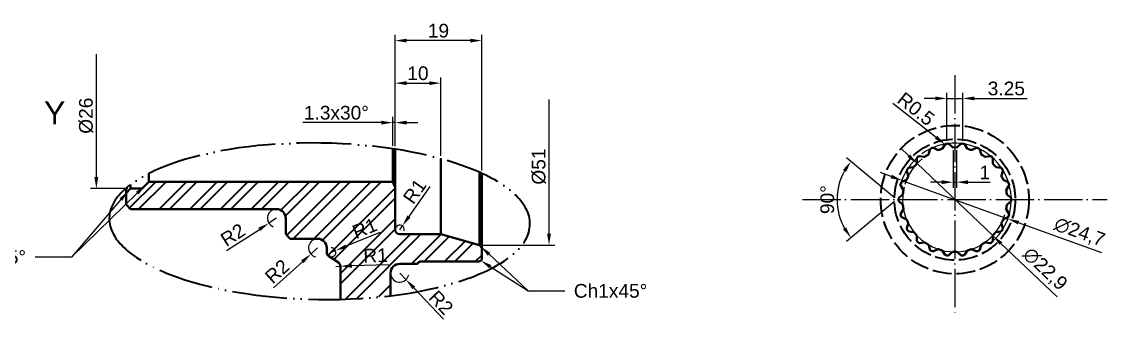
# Model space of a CAD drawing. Header units: millimetres. Extents: x 2429 to 3344, y 1091 to 1407.
# Drawn here: x 3106.1 to 3344.3, y 1158.9 to 1224 of the extents above; entities that cross this region are included whole.
import ezdxf
from ezdxf import colors
from ezdxf.entities.mleader import LeaderData, LeaderLine
from ezdxf.math import Vec2, Vec3

# ---------------------------------------------------------------- set-up
doc = ezdxf.new("R2010")
doc.units = ezdxf.units.MM
for name, pattern in [('ACAD_ISO02W100', [15, 12, -3]), ('ACAD_ISO04W100', [30, 24, -3, 0, -3]), ('ACAD_ISO05W100', [33, 24, -3, 0, -3, 0, -3])]:
    doc.linetypes.add(name, pattern=pattern)
for name, color, linetype, lineweight in [('AM_0', 7, 'Continuous', 40), ('AM_4', 1, 'ACAD_ISO04W100', 25), ('AM_5', 3, 'Continuous', 25), ('AM_7', 4, 'Continuous', 35), ('AM_8', 40, 'ACAD_ISO02W100', 35), ('AM_BOR', 2, 'ACAD_ISO05W100', 35)]:
    doc.layers.add(name, color=color, linetype=linetype, lineweight=lineweight)
doc.styles.get("Standard").update_dxf_attribs({"font": 'arial.ttf'})
doc.dimstyles.new('ISO-25', dxfattribs={"dimtxt": 3, "dimasz": 2.5, "dimexe": 1.25, "dimexo": 0.625, "dimtad": 1, "dimtxsty": 'Standard', "dimcen": 2.5, "dimadec": 0, "dimazin": 0, "dimtfac": 1, "dimtmove": 0, "dimatfit": 3, "dimfxl": 1, "dimarcsym": 0})

# ---------------------------------------------------------------- blocks, each defined once
blk = doc.blocks.new('*D91')
at = {"layer": 'AM_5', "color": 0, "lineweight": -2}
for p, q in [((3297.08, 1206.23), (3306.58, 1198.73)), ((3308.78, 1196.99), (3308.54, 1197.18))]:
    blk.add_line(p, q, dxfattribs=at)
at = {"layer": 'AM_5', "color": 0}
blk.add_solid([(3306.84, 1199.05), (3306.32, 1198.4), (3308.54, 1197.18)], dxfattribs=at)
at = {"layer": 'Defpoints', "color": 0}
for p in [(3308.54, 1197.18), (3308.78, 1196.99)]:
    blk.add_point(p, dxfattribs=at)
at = {"layer": 'AM_5', "color": 0, "insert": (3302.18, 1204.94), "char_height": 3, "attachment_point": 5, "rotation": 321.7106}
blk.add_mtext('R0.5', dxfattribs=at)
blk = doc.blocks.new('*D92')
at = {"layer": 'AM_5', "color": 0, "lineweight": -2}
for p, q in [((3310.33, 1195.91), (3310.33, 1187.66)), ((3311.07, 1195.91), (3311.07, 1187.66)), ((3307.83, 1188.91), (3305.33, 1188.91)), ((3310.33, 1188.91), (3311.07, 1188.91)), ((3313.57, 1188.91), (3318.42, 1188.91))]:
    blk.add_line(p, q, dxfattribs=at)
at = {"layer": 'AM_5', "color": 0}
for points in [[(3307.83, 1189.33), (3307.83, 1188.49), (3310.33, 1188.91)], [(3313.57, 1189.33), (3313.57, 1188.49), (3311.07, 1188.91)]]:
    blk.add_solid(points, dxfattribs=at)
at = {"layer": 'Defpoints', "color": 0}
for p in [(3310.33, 1196.54), (3311.07, 1196.54), (3311.07, 1188.91)]:
    blk.add_point(p, dxfattribs=at)
at = {"layer": 'AM_5', "color": 0, "insert": (3317.24, 1191.04), "char_height": 3, "attachment_point": 5}
blk.add_mtext('1', dxfattribs=at)
blk = doc.blocks.new('*D93')
at = {"layer": 'AM_5', "color": 0, "lineweight": -2}
for p, q in [((3308.94, 1197.94), (3308.94, 1208.5)), ((3312.45, 1197.94), (3312.45, 1208.5)), ((3306.44, 1207.25), (3303.94, 1207.25)), ((3308.94, 1207.25), (3312.45, 1207.25)), ((3314.95, 1207.25), (3326.52, 1207.25))]:
    blk.add_line(p, q, dxfattribs=at)
at = {"layer": 'AM_5', "color": 0}
for points in [[(3306.44, 1207.67), (3306.44, 1206.83), (3308.94, 1207.25)], [(3314.95, 1207.67), (3314.95, 1206.83), (3312.45, 1207.25)]]:
    blk.add_solid(points, dxfattribs=at)
at = {"layer": 'Defpoints', "color": 0}
for p in [(3312.45, 1207.25), (3308.94, 1197.32), (3312.45, 1197.32)]:
    blk.add_point(p, dxfattribs=at)
at = {"layer": 'AM_5', "color": 0, "insert": (3321.99, 1209.41), "char_height": 3, "attachment_point": 5}
blk.add_mtext('3.25', dxfattribs=at)
blk = doc.blocks.new('*D94')
at = {"layer": 'AM_5', "color": 0, "lineweight": -2}
for p, q in [((3297.45, 1185.49), (3286.95, 1194.25)), ((3297.45, 1184.69), (3286.95, 1175.94))]:
    blk.add_line(p, q, dxfattribs=at)
blk.add_arc((3297.93, 1185.09), 13.05, 151.1632, 208.8368, dxfattribs=at)
at = {"layer": 'AM_5', "color": 0}
for points in [[(3286.16, 1191.62), (3286.85, 1191.15), (3287.91, 1193.45)], [(3286.85, 1179.04), (3286.16, 1178.57), (3287.91, 1176.74)]]:
    blk.add_solid(points, dxfattribs=at)
at = {"layer": 'Defpoints', "color": 0}
for p in [(3285.23, 1188.09), (3298.46, 1185.53), (3298.46, 1184.66), (3299.21, 1186.16), (3299.21, 1184.03)]:
    blk.add_point(p, dxfattribs=at)
at = {"layer": 'AM_5', "color": 0, "insert": (3282.73, 1185.09), "char_height": 3, "attachment_point": 5, "rotation": 90}
blk.add_mtext('90%%d', dxfattribs=at)
blk = doc.blocks.new('*D95')
at = {"layer": 'AM_5', "color": 0, "lineweight": -2}
for p, q in [((3296.73, 1190.15), (3294.38, 1191)), ((3299.09, 1189.3), (3322.31, 1180.89)), ((3342.95, 1173.41), (3324.66, 1180.04))]:
    blk.add_line(p, q, dxfattribs=at)
blk.add_arc((3310.7, 1185.09), 12.35, 334.2912, 125.9364, dxfattribs=at)
at = {"layer": 'AM_5', "color": 0}
for points in [[(3296.88, 1190.54), (3296.59, 1189.76), (3299.09, 1189.3)], [(3324.8, 1180.43), (3324.52, 1179.65), (3322.31, 1180.89)]]:
    blk.add_solid(points, dxfattribs=at)
at = {"layer": 'Defpoints', "color": 0}
for p in [(3299.09, 1189.3), (3322.31, 1180.89)]:
    blk.add_point(p, dxfattribs=at)
at = {"layer": 'AM_5', "color": 0, "insert": (3338, 1177.84), "char_height": 3, "attachment_point": 5, "rotation": 340.0904}
blk.add_mtext('∅24,7', dxfattribs=at)
blk = doc.blocks.new('*D96')
at = {"layer": 'AM_5', "color": 0, "lineweight": -2}
for p, q in [((3300.58, 1194.7), (3298.77, 1196.43)), ((3302.4, 1192.98), (3319, 1177.21)), ((3333.14, 1163.77), (3320.81, 1175.49))]:
    blk.add_line(p, q, dxfattribs=at)
blk.add_arc((3310.7, 1185.09), 11.45, 166.308, 322.7191, dxfattribs=at)
at = {"layer": 'AM_5', "color": 0}
for points in [[(3300.87, 1195.01), (3300.3, 1194.4), (3302.4, 1192.98)], [(3321.1, 1175.79), (3320.52, 1175.18), (3319, 1177.21)]]:
    blk.add_solid(points, dxfattribs=at)
at = {"layer": 'Defpoints', "color": 0}
for p in [(3302.4, 1192.98), (3319, 1177.21)]:
    blk.add_point(p, dxfattribs=at)
at = {"layer": 'AM_5', "color": 0, "insert": (3330.38, 1169.81), "char_height": 3, "attachment_point": 5, "rotation": 316.4641}
blk.add_mtext('∅22,9', dxfattribs=at)
blk = doc.blocks.new('*D102')
at = {"layer": 'AM_5', "color": 0, "lineweight": -2}
for p, q in [((3187.47, 1196.84), (3187.47, 1203.2)), ((3187.97, 1196.77), (3187.97, 1203.2)), ((3184.97, 1201.95), (3167.7, 1201.95)), ((3187.97, 1201.95), (3187.47, 1201.95)), ((3190.47, 1201.95), (3192.97, 1201.95))]:
    blk.add_line(p, q, dxfattribs=at)
at = {"layer": 'AM_5', "color": 0}
for points in [[(3184.97, 1202.36), (3184.97, 1201.53), (3187.47, 1201.95)], [(3190.47, 1202.36), (3190.47, 1201.53), (3187.97, 1201.95)]]:
    blk.add_solid(points, dxfattribs=at)
at = {"layer": 'Defpoints', "color": 0}
for p in [(3187.47, 1201.95), (3187.47, 1196.22), (3187.97, 1196.14)]:
    blk.add_point(p, dxfattribs=at)
at = {"layer": 'AM_5', "color": 0, "insert": (3175.09, 1204.1), "char_height": 3, "attachment_point": 5}
blk.add_mtext('1.3x30%%d ', dxfattribs=at)
blk = doc.blocks.new('*D103')
at = {"layer": 'AM_5', "color": 0, "lineweight": -2}
for p, q in [((3187.97, 1196.77), (3187.97, 1211.85)), ((3190.47, 1210.6), (3195.47, 1210.6)), ((3197.97, 1194.66), (3197.97, 1211.85))]:
    blk.add_line(p, q, dxfattribs=at)
at = {"layer": 'AM_5', "color": 0}
for points in [[(3190.47, 1211.01), (3190.47, 1210.18), (3187.97, 1210.6)], [(3195.47, 1211.01), (3195.47, 1210.18), (3197.97, 1210.6)]]:
    blk.add_solid(points, dxfattribs=at)
at = {"layer": 'Defpoints', "color": 0}
for p in [(3197.97, 1210.6), (3187.97, 1196.14), (3197.97, 1194.04)]:
    blk.add_point(p, dxfattribs=at)
at = {"layer": 'AM_5', "color": 0, "insert": (3192.97, 1212.75), "char_height": 3, "attachment_point": 5}
blk.add_mtext('10', dxfattribs=at)
blk = doc.blocks.new('*D104')
at = {"layer": 'AM_5', "color": 0, "lineweight": -2}
for p, q in [((3187.97, 1196.77), (3187.97, 1221.16)), ((3204.47, 1219.91), (3190.47, 1219.91)), ((3206.97, 1191.46), (3206.97, 1221.16))]:
    blk.add_line(p, q, dxfattribs=at)
at = {"layer": 'AM_5', "color": 0}
for points in [[(3190.47, 1220.32), (3190.47, 1219.49), (3187.97, 1219.91)], [(3204.47, 1220.32), (3204.47, 1219.49), (3206.97, 1219.91)]]:
    blk.add_solid(points, dxfattribs=at)
at = {"layer": 'Defpoints', "color": 0}
for p in [(3187.97, 1219.91), (3187.97, 1196.14), (3206.97, 1190.83)]:
    blk.add_point(p, dxfattribs=at)
at = {"layer": 'AM_5', "color": 0, "insert": (3197.47, 1222.06), "char_height": 3, "attachment_point": 5}
blk.add_mtext('19', dxfattribs=at)
blk = doc.blocks.new('*D105')
at = {"layer": 'AM_5', "color": 0, "lineweight": -2}
for p, q in [((3161.97, 1181.01), (3160.29, 1179.93)), ((3150.99, 1173.96), (3158.19, 1178.58))]:
    blk.add_line(p, q, dxfattribs=at)
blk.add_arc((3161.97, 1181.01), 2, 107.9049, 248.5303, dxfattribs=at)
at = {"layer": 'AM_5', "color": 0}
blk.add_solid([(3157.96, 1178.93), (3158.41, 1178.23), (3160.29, 1179.93)], dxfattribs=at)
at = {"layer": 'Defpoints', "color": 0}
for p in [(3160.29, 1179.93), (3161.97, 1181.01)]:
    blk.add_point(p, dxfattribs=at)
at = {"layer": 'AM_5', "color": 0, "insert": (3152.38, 1177.39), "char_height": 3, "attachment_point": 5, "rotation": 32.7204}
blk.add_mtext('R2', dxfattribs=at)
blk = doc.blocks.new('*D106')
at = {"layer": 'AM_5', "color": 0, "lineweight": -2}
for p, q in [((3170.97, 1174.51), (3169.49, 1173.18)), ((3161.26, 1165.78), (3167.63, 1171.5))]:
    blk.add_line(p, q, dxfattribs=at)
blk.add_arc((3170.97, 1174.51), 2, 107.9049, 257.7738, dxfattribs=at)
at = {"layer": 'AM_5', "color": 0}
blk.add_solid([(3167.35, 1171.81), (3167.91, 1171.19), (3169.49, 1173.18)], dxfattribs=at)
at = {"layer": 'Defpoints', "color": 0}
for p in [(3169.49, 1173.18), (3170.97, 1174.51)]:
    blk.add_point(p, dxfattribs=at)
at = {"layer": 'AM_5', "color": 0, "insert": (3162.09, 1169.39), "char_height": 3, "attachment_point": 5, "rotation": 41.964}
blk.add_mtext('R2', dxfattribs=at)
blk = doc.blocks.new('*D107')
at = {"layer": 'AM_5', "color": 0, "lineweight": -2}
for p, q in [((3188.97, 1169.01), (3190.35, 1167.56)), ((3198.59, 1158.9), (3192.07, 1165.75))]:
    blk.add_line(p, q, dxfattribs=at)
blk.add_arc((3188.97, 1169.01), 2, 197.9049, 349.3727, dxfattribs=at)
at = {"layer": 'AM_5', "color": 0}
blk.add_solid([(3192.38, 1166.04), (3191.77, 1165.47), (3190.35, 1167.56)], dxfattribs=at)
at = {"layer": 'Defpoints', "color": 0}
for p in [(3188.97, 1169.01), (3190.35, 1167.56)]:
    blk.add_point(p, dxfattribs=at)
at = {"layer": 'AM_5', "color": 0, "insert": (3198.05, 1162.56), "char_height": 3, "attachment_point": 5, "rotation": 313.5629}
blk.add_mtext('R2', dxfattribs=at)
blk = doc.blocks.new('*D108')
at = {"layer": 'AM_5', "color": 0, "lineweight": -2}
for p, q in [((3184.63, 1177.89), (3177.22, 1174.87)), ((3173.97, 1173.55), (3174.9, 1173.93))]:
    blk.add_line(p, q, dxfattribs=at)
blk.add_arc((3173.97, 1173.55), 1, 236.3099, 93.761, dxfattribs=at)
at = {"layer": 'AM_5', "color": 0}
blk.add_solid([(3177.06, 1175.25), (3177.37, 1174.48), (3174.9, 1173.93)], dxfattribs=at)
at = {"layer": 'Defpoints', "color": 0}
for p in [(3173.97, 1173.55), (3174.9, 1173.93)]:
    blk.add_point(p, dxfattribs=at)
at = {"layer": 'AM_5', "color": 0, "insert": (3181.28, 1178.82), "char_height": 3, "attachment_point": 5, "rotation": 22.1412}
blk.add_mtext('R1', dxfattribs=at)
blk = doc.blocks.new('*D109')
at = {"layer": 'AM_5', "color": 0, "lineweight": -2}
for p, q in [((3174.97, 1170.48), (3175.97, 1170.51)), ((3186.48, 1170.83), (3178.47, 1170.58))]:
    blk.add_line(p, q, dxfattribs=at)
at = {"layer": 'AM_5', "color": 0}
blk.add_solid([(3178.46, 1171), (3178.48, 1170.17), (3175.97, 1170.51)], dxfattribs=at)
at = {"layer": 'Defpoints', "color": 0}
for p in [(3174.97, 1170.48), (3175.97, 1170.51)]:
    blk.add_point(p, dxfattribs=at)
at = {"layer": 'AM_5', "color": 0, "insert": (3183.66, 1172.87), "char_height": 3, "attachment_point": 5, "rotation": 1.7332}
blk.add_mtext('R1', dxfattribs=at)
blk = doc.blocks.new('*D110')
at = {"layer": 'AM_5', "color": 0, "lineweight": -2}
for p, q in [((3195.58, 1187.94), (3190.98, 1181.38)), ((3188.97, 1178.51), (3189.55, 1179.33))]:
    blk.add_line(p, q, dxfattribs=at)
blk.add_arc((3188.97, 1178.51), 1, 343.3677, 144.1901, dxfattribs=at)
at = {"layer": 'AM_5', "color": 0}
blk.add_solid([(3190.64, 1181.62), (3191.32, 1181.14), (3189.55, 1179.33)], dxfattribs=at)
at = {"layer": 'Defpoints', "color": 0}
for p in [(3189.55, 1179.33), (3188.97, 1178.51)]:
    blk.add_point(p, dxfattribs=at)
at = {"layer": 'AM_5', "color": 0, "insert": (3192.25, 1186.91), "char_height": 3, "attachment_point": 5, "rotation": 54.9875}
blk.add_mtext('R1', dxfattribs=at)

msp = doc.modelspace()

# ---------------------------------------------------------------- hatches: boundary and pattern name
at = {"layer": 'AM_7'}
h = msp.add_hatch(dxfattribs=at)
h.set_pattern_fill('ANSI32', color=256, scale=0.5, style=0)
edge = h.paths.add_edge_path()
edge.add_line((3187.973, 1187.713), (3187.473, 1189.013))
edge.add_line((3187.473, 1189.013), (3133.973, 1189.013))
edge.add_line((3133.973, 1189.013), (3132.473, 1187.513))
edge.add_line((3132.473, 1187.513), (3129.973, 1187.513))
edge.add_line((3129.973, 1187.513), (3128.973, 1186.513))
edge.add_line((3128.973, 1186.513), (3128.973, 1184.013))
edge.add_line((3128.973, 1184.013), (3129.973, 1183.013))
edge.add_line((3129.973, 1183.013), (3161.973, 1183.013))
edge.add_arc((3161.973, 1181.013), 2, 0, 90, ccw=False)
edge.add_line((3163.973, 1181.013), (3163.973, 1177.513))
edge.add_line((3163.973, 1177.513), (3164.973, 1176.513))
edge.add_line((3164.973, 1176.513), (3170.973, 1176.513))
edge.add_arc((3170.973, 1174.513), 2, 0, 90, ccw=False)
edge.add_line((3172.973, 1174.513), (3172.973, 1173.548))
edge.add_arc((3173.973, 1173.548), 1, 180, 236.30993)
edge.add_line((3173.419, 1172.716), (3175.528, 1171.31))
edge.add_arc((3174.973, 1170.478), 1, 0, 56.30993, ccw=False)
edge.add_line((3175.973, 1170.478), (3175.973, 1163.261))
edge.add_ellipse((3171.412, 1180.36), major_axis=(-46.124, 0.653), ratio=0.3712639, start_angle=95.97734, end_angle=110.01912)
edge.add_line((3186.973, 1164.047), (3186.973, 1169.013))
edge.add_arc((3188.973, 1169.013), 2, 90, 180, ccw=False)
edge.add_line((3188.973, 1171.013), (3192.973, 1171.013))
edge.add_arc((3193.473, 1171.013), 0.5, 90, 180, ccw=False)
edge.add_line((3193.473, 1171.513), (3206.473, 1171.513))
edge.add_line((3206.473, 1171.513), (3206.973, 1172.013))
edge.add_line((3206.973, 1172.013), (3206.973, 1174.513))
edge.add_line((3206.973, 1174.513), (3206.492, 1175.147))
edge.add_line((3206.492, 1175.147), (3197.973, 1177.513))
edge.add_line((3197.973, 1177.513), (3188.973, 1177.513))
edge.add_arc((3188.973, 1178.513), 1, 180, 270, ccw=False)
edge.add_line((3187.973, 1178.513), (3187.973, 1187.713))

# ---------------------------------------------------------------- linework, layer by layer
at = {"layer": 'AM_0'}
for p, q in [((3187.473, 1189.013), (3187.473, 1196.219)), ((3187.973, 1178.513), (3187.973, 1196.143)), ((3187.973, 1189.013), (3187.973, 1196.143)), ((3304.955, 1195.099), (3305.214, 1196.047)), ((3306.01, 1196.41), (3306.896, 1195.985)), ((3308.007, 1196.312), (3308.522, 1197.148)), ((3309.388, 1197.272), (3310.118, 1196.615)), ((3311.276, 1196.615), (3312.006, 1197.272)), ((3312.872, 1197.148), (3313.388, 1196.312)), ((3314.498, 1195.985), (3315.384, 1196.41)), ((3316.18, 1196.047), (3316.439, 1195.099)), ((3197.973, 1177.513), (3197.973, 1194.038)), ((3302.369, 1193.076), (3302.351, 1194.058)), ((3303.012, 1194.631), (3303.982, 1194.473)), ((3317.413, 1194.473), (3318.382, 1194.631)), ((3319.044, 1194.058), (3319.025, 1193.076)), ((3300.458, 1190.407), (3300.163, 1191.344)), ((3300.636, 1192.08), (3301.611, 1192.201)), ((3319.783, 1192.201), (3320.758, 1192.08)), ((3321.231, 1191.344), (3320.936, 1190.407)), ((3133.973, 1189.013), (3132.473, 1187.513)), ((3133.973, 1189.013), (3133.973, 1190.822)), ((3187.473, 1189.013), (3133.973, 1189.013)), ((3187.473, 1189.013), (3187.973, 1187.713)), ((3187.973, 1189.013), (3187.973, 1187.713)), ((3206.492, 1175.147), (3206.492, 1191.052)), ((3206.973, 1172.013), (3206.973, 1190.833)), ((3299.076, 1188.963), (3299.977, 1189.354)), ((3321.417, 1189.354), (3322.318, 1188.963)), ((3128.973, 1184.013), (3128.973, 1187.588)), ((3128.973, 1186.513), (3129.973, 1187.513)), ((3129.973, 1187.513), (3129.973, 1188.388)), ((3132.473, 1187.513), (3129.973, 1187.513)), ((3299.376, 1187.307), (3298.829, 1188.123)), ((3322.565, 1188.123), (3322.018, 1187.307)), ((3298.457, 1185.532), (3299.211, 1186.161)), ((3299.211, 1184.028), (3298.457, 1184.657)), ((3322.183, 1186.161), (3322.938, 1185.532)), ((3322.938, 1184.657), (3322.183, 1184.028)), ((3129.973, 1183.013), (3128.973, 1184.013)), ((3129.973, 1183.013), (3161.973, 1183.013)), ((3298.829, 1182.066), (3299.376, 1182.882)), ((3322.018, 1182.882), (3322.565, 1182.066)), ((3163.973, 1177.513), (3163.973, 1181.013)), ((3299.977, 1180.835), (3299.076, 1181.226)), ((3300.163, 1178.845), (3300.458, 1179.782)), ((3320.936, 1179.782), (3321.231, 1178.845)), ((3322.318, 1181.226), (3321.417, 1180.835)), ((3164.973, 1176.513), (3163.973, 1177.513)), ((3188.973, 1177.513), (3197.973, 1177.513)), ((3197.973, 1177.513), (3206.492, 1175.147)), ((3301.611, 1177.987), (3300.636, 1178.109)), ((3302.351, 1176.13), (3302.369, 1177.112)), ((3319.025, 1177.112), (3319.044, 1176.13)), ((3320.758, 1178.109), (3319.783, 1177.987)), ((3164.973, 1176.513), (3170.973, 1176.513)), ((3206.973, 1174.513), (3206.492, 1175.147)), ((3303.982, 1175.715), (3303.012, 1175.557)), ((3305.214, 1174.142), (3304.955, 1175.089)), ((3316.439, 1175.089), (3316.18, 1174.142)), ((3318.382, 1175.557), (3317.413, 1175.715)), ((3172.973, 1173.548), (3172.973, 1174.513)), ((3175.528, 1171.31), (3173.419, 1172.716)), ((3306.896, 1174.203), (3306.01, 1173.778)), ((3308.522, 1173.041), (3308.007, 1173.877)), ((3310.118, 1173.573), (3309.388, 1172.916)), ((3312.006, 1172.916), (3311.276, 1173.573)), ((3313.388, 1173.877), (3312.872, 1173.041)), ((3315.384, 1173.778), (3314.498, 1174.203)), ((3175.973, 1163.261), (3175.973, 1170.478)), ((3192.973, 1171.013), (3188.973, 1171.013)), ((3192.973, 1171.013), (3192.973, 1171.013)), ((3206.473, 1171.513), (3193.473, 1171.513)), ((3206.473, 1171.513), (3206.973, 1172.013)), ((3186.973, 1164.047), (3186.973, 1169.013))]:
    msp.add_line(p, q, dxfattribs=at)
for centre, radius, start, end in [((3305.504, 1195.968), 0.3, 115.5303, 164.71449), ((3310.697, 1185.094), 12.35, 113.56061, 115.5303), ((3305.881, 1196.14), 0.3, 64.37642, 113.56061), ((3310.697, 1185.094), 11.45, 104.51953, 108.20775), ((3307.751, 1196.469), 0.3, 284.51953, 328.35085), ((3308.777, 1196.99), 0.3, 99.16666, 148.35085), ((3310.697, 1185.094), 12.35, 97.19697, 99.16666), ((3309.187, 1197.049), 0.3, 48.01279, 97.19697), ((3310.319, 1196.838), 0.3, 228.01279, 271.84411), ((3310.697, 1185.094), 11.45, 88.15589, 91.84411), ((3311.075, 1196.838), 0.3, 268.15589, 311.98721), ((3312.207, 1197.049), 0.3, 82.80303, 131.98721), ((3310.697, 1185.094), 12.35, 80.83334, 82.80303), ((3312.617, 1196.99), 0.3, 31.64915, 80.83334), ((3313.643, 1196.469), 0.3, 211.64915, 255.48047), ((3310.697, 1185.094), 11.45, 71.79225, 75.48047), ((3315.514, 1196.14), 0.3, 66.43939, 115.62358), ((3310.697, 1185.094), 12.35, 64.4697, 66.43939), ((3315.891, 1195.968), 0.3, 15.28551, 64.4697), ((3302.651, 1194.064), 0.3, 131.89394, 181.07812), ((3310.697, 1185.094), 12.35, 129.92425, 131.89394), ((3302.964, 1194.335), 0.3, 80.74006, 129.92425), ((3304.03, 1194.769), 0.3, 260.74006, 304.57138), ((3310.697, 1185.094), 11.45, 120.88316, 124.57138), ((3304.666, 1195.178), 0.3, 300.88316, 344.71449), ((3307.026, 1196.256), 0.3, 244.37642, 288.20775), ((3314.369, 1196.256), 0.3, 251.79225, 295.62358), ((3316.728, 1195.178), 0.3, 195.28551, 239.11684), ((3310.697, 1185.094), 11.45, 55.42862, 59.11684), ((3317.364, 1194.769), 0.3, 235.42862, 279.25994), ((3318.431, 1194.335), 0.3, 50.07575, 99.25994), ((3310.697, 1185.094), 12.35, 48.10606, 50.07575), ((3318.744, 1194.064), 0.3, 358.92188, 48.10606), ((3300.45, 1191.434), 0.3, 148.25757, 197.44176), ((3310.697, 1185.094), 12.35, 146.28788, 148.25757), ((3300.674, 1191.782), 0.3, 97.1037, 146.28788), ((3301.574, 1192.499), 0.3, 277.1037, 320.93502), ((3310.697, 1185.094), 11.45, 137.2468, 140.93502), ((3302.069, 1193.071), 0.3, 317.2468, 1.07812), ((3319.325, 1193.071), 0.3, 178.92188, 222.7532), ((3310.697, 1185.094), 11.45, 39.06498, 42.7532), ((3319.82, 1192.499), 0.3, 219.06498, 262.8963), ((3320.721, 1191.782), 0.3, 33.71212, 82.8963), ((3310.697, 1185.094), 12.35, 31.74243, 33.71212), ((3320.945, 1191.434), 0.3, 342.55824, 31.74243), ((3299.195, 1188.687), 0.3, 113.46733, 162.65152), ((3299.857, 1189.629), 0.3, 293.46733, 337.29865), ((3310.697, 1185.094), 11.45, 153.61044, 157.29865), ((3300.172, 1190.317), 0.3, 333.61044, 17.44176), ((3321.223, 1190.317), 0.3, 162.55824, 206.38956), ((3310.697, 1185.094), 11.45, 22.70135, 26.38956), ((3321.537, 1189.629), 0.3, 202.70135, 246.53267), ((3322.199, 1188.687), 0.3, 17.34848, 66.53267), ((3299.079, 1188.29), 0.3, 164.62121, 213.80539), ((3310.697, 1185.094), 12.35, 162.65152, 164.62121), ((3310.697, 1185.094), 11.45, 169.97407, 173.66229), ((3299.127, 1187.14), 0.3, 349.97407, 33.80539), ((3322.268, 1187.14), 0.3, 146.19461, 190.02593), ((3310.697, 1185.094), 11.45, 6.33771, 10.02593), ((3310.697, 1185.094), 12.35, 15.37879, 17.34848), ((3322.316, 1188.29), 0.3, 326.19461, 15.37879), ((3310.697, 1185.094), 12.35, 179.01516, 180.98484), ((3298.649, 1185.301), 0.3, 129.83097, 179.01516), ((3298.649, 1184.887), 0.3, 180.98484, 230.16903), ((3299.019, 1186.391), 0.3, 309.83097, 353.66229), ((3322.375, 1186.391), 0.3, 186.33771, 230.16903), ((3322.745, 1185.301), 0.3, 0.98484, 50.16903), ((3322.745, 1184.887), 0.3, 309.83097, 359.01516), ((3310.697, 1185.094), 12.35, 359.01516, 0.98484), ((3161.973, 1181.013), 2, 0, 90), ((3299.079, 1181.899), 0.3, 146.19461, 195.37879), ((3310.697, 1185.094), 12.35, 195.37879, 197.34848), ((3299.019, 1183.797), 0.3, 6.33771, 50.16903), ((3310.697, 1185.094), 11.45, 186.33771, 190.02593), ((3299.127, 1183.049), 0.3, 326.19461, 10.02593), ((3322.268, 1183.049), 0.3, 169.97407, 213.80539), ((3310.697, 1185.094), 11.45, 349.97407, 353.66229), ((3322.375, 1183.797), 0.3, 129.83097, 173.66229), ((3310.697, 1185.094), 12.35, 342.65152, 344.62121), ((3322.316, 1181.899), 0.3, 344.62121, 33.80539), ((3299.195, 1181.501), 0.3, 197.34848, 246.53267), ((3299.857, 1180.56), 0.3, 22.70135, 66.53267), ((3310.697, 1185.094), 11.45, 202.70135, 206.38956), ((3300.172, 1179.872), 0.3, 342.55824, 26.38956), ((3321.223, 1179.872), 0.3, 153.61044, 197.44176), ((3310.697, 1185.094), 11.45, 333.61044, 337.29865), ((3321.537, 1180.56), 0.3, 113.46733, 157.29865), ((3322.199, 1181.501), 0.3, 293.46733, 342.65152), ((3188.973, 1178.513), 1, 180, 270), ((3300.45, 1178.755), 0.3, 162.55824, 211.74243), ((3310.697, 1185.094), 12.35, 211.74243, 213.71212), ((3300.674, 1178.406), 0.3, 213.71212, 262.8963), ((3301.574, 1177.689), 0.3, 39.06498, 82.8963), ((3310.697, 1185.094), 11.45, 219.06498, 222.7532), ((3302.069, 1177.118), 0.3, 358.92188, 42.7532), ((3319.325, 1177.118), 0.3, 137.2468, 181.07812), ((3310.697, 1185.094), 11.45, 317.2468, 320.93502), ((3319.82, 1177.689), 0.3, 97.1037, 140.93502), ((3320.721, 1178.406), 0.3, 277.1037, 326.28788), ((3310.697, 1185.094), 12.35, 326.28788, 328.25757), ((3320.945, 1178.755), 0.3, 328.25757, 17.44176), ((3170.973, 1174.513), 2, 0, 90), ((3302.651, 1176.124), 0.3, 178.92188, 228.10606), ((3310.697, 1185.094), 12.35, 228.10606, 230.07575), ((3302.964, 1175.853), 0.3, 230.07575, 279.25994), ((3304.03, 1175.419), 0.3, 55.42862, 99.25994), ((3310.697, 1185.094), 11.45, 235.42862, 239.11684), ((3304.666, 1175.01), 0.3, 15.28551, 59.11684), ((3316.728, 1175.01), 0.3, 120.88316, 164.71449), ((3310.697, 1185.094), 11.45, 300.88316, 304.57138), ((3317.364, 1175.419), 0.3, 80.74006, 124.57138), ((3318.431, 1175.853), 0.3, 260.74006, 309.92425), ((3310.697, 1185.094), 12.35, 309.92425, 311.89394), ((3318.744, 1176.124), 0.3, 311.89394, 1.07812), ((3173.973, 1173.548), 1, 180, 236.30993), ((3305.504, 1174.221), 0.3, 195.28551, 244.4697), ((3310.697, 1185.094), 12.35, 244.4697, 246.43939), ((3305.881, 1174.049), 0.3, 246.43939, 295.62358), ((3307.026, 1173.933), 0.3, 71.79225, 115.62358), ((3310.697, 1185.094), 11.45, 251.79225, 255.48047), ((3307.751, 1173.72), 0.3, 31.64915, 75.48047), ((3308.777, 1173.198), 0.3, 211.64915, 260.83334), ((3310.697, 1185.094), 12.35, 260.83334, 262.80303), ((3309.187, 1173.139), 0.3, 262.80303, 311.98721), ((3310.319, 1173.35), 0.3, 88.15589, 131.98721), ((3310.697, 1185.094), 11.45, 268.15589, 271.84411), ((3311.075, 1173.35), 0.3, 48.01279, 91.84411), ((3312.207, 1173.139), 0.3, 228.01279, 277.19697), ((3310.697, 1185.094), 12.35, 277.19697, 279.16666), ((3312.617, 1173.198), 0.3, 279.16666, 328.35085), ((3313.643, 1173.72), 0.3, 104.51953, 148.35085), ((3310.697, 1185.094), 11.45, 284.51953, 288.20775), ((3314.369, 1173.933), 0.3, 64.37642, 108.20775), ((3315.514, 1174.049), 0.3, 244.37642, 293.56061), ((3310.697, 1185.094), 12.35, 293.56061, 295.5303), ((3315.891, 1174.221), 0.3, 295.5303, 344.71449), ((3174.973, 1170.478), 1, 0, 56.30993), ((3188.973, 1169.013), 2, 90, 180), ((3193.473, 1171.013), 0.5, 90, 180)]:
    msp.add_arc(centre, radius, start, end, dxfattribs=at)
at = {"layer": 'AM_4', "color": 1, "ltscale": 0.35}
msp.add_line((3310.697, 1212.316), (3310.697, 1160.371), dxfattribs=at)
at = {"layer": 'AM_4', "linetype": 'ACAD_ISO04W100', "ltscale": 0.35}
msp.add_line((3277.292, 1185.094), (3344.102, 1185.094), dxfattribs=at)
at = {"layer": 'AM_5'}
for p, q in [((3122.448, 1190.013), (3122.448, 1216.913)), ((3221.711, 1177.647), (3221.711, 1207.002)), ((3129.348, 1187.513), (3121.198, 1187.513)), ((3310.697, 1185.094), (3310.697, 1185.094)), ((3207.117, 1175.147), (3222.961, 1175.147))]:
    msp.add_line(p, q, dxfattribs=at)
for radius, start, end in [(12.35, 128.83595, 163.18048), (11.45, 128.83595, 163.18048), (11.45, 309.05884, 343.40336), (12.35, 309.05884, 343.40336)]:
    msp.add_arc((3310.697, 1185.094), radius, start, end, dxfattribs=at)
for points in [[(3122.032, 1190.013), (3122.865, 1190.013), (3122.448, 1187.513)], [(3221.294, 1177.647), (3222.127, 1177.647), (3221.711, 1175.147)]]:
    msp.add_solid(points, dxfattribs=at)
at = {"layer": 'AM_8', "ltscale": 0.35}
for radius in [16.25, 13.25]:
    msp.add_circle((3310.697, 1185.094), radius, dxfattribs=at)
at = {"layer": 'AM_BOR', "ltscale": 0.5, "extrusion": (0, 0, -1)}
msp.add_ellipse((3171.412, 1180.36), major_axis=(-46.124, 0.653), ratio=0.3712639, dxfattribs=at)

# ---------------------------------------------------------------- texts
at = {"layer": 'AM_5', "insert": (3110.988, 1206.587), "char_height": 5, "attachment_point": 1}
msp.add_mtext_dynamic_manual_height_columns('Y', width=12.46166, gutter_width=12.5, heights=[0], dxfattribs=at)
at = {"layer": 'AM_5', "char_height": 3, "attachment_point": 5, "rotation": 90}
for s, insert in [('%%c26', (3120.208, 1203.463)), ('%%C51', (3219.47, 1192.325))]:
    msp.add_mtext(s, dxfattribs=dict(at, insert=insert))

# ---------------------------------------------------------------- dimensions: what is measured, and where the dimension line sits
at = {"layer": 'AM_5'}
for base, p1, p2, picture, middle in [((3187.973, 1219.907), (3206.973, 1190.833), (3187.973, 1196.143), '*D104', (3197.473, 1222.064)), ((3197.973, 1210.598), (3187.973, 1196.143), (3197.973, 1194.038), '*D103', (3192.973, 1212.754))]:
    dim = msp.add_linear_dim(base=base, p1=p1, p2=p2, dimstyle='ISO-25', dxfattribs=at)
    dim.commit()
    dim.dimension.update_dxf_attribs({"geometry": picture, "text_midpoint": middle})
for base, p1, p2, text, picture, middle in [((3312.455, 1207.25), (3308.94, 1197.319), (3312.455, 1197.319), '3.25', '*D93', (3321.986, 1209.408)), ((3187.473, 1201.946), (3187.973, 1196.143), (3187.473, 1196.219), '1.3x30%%d ', '*D102', (3175.086, 1204.103)), ((3311.066, 1188.911), (3310.329, 1196.538), (3311.066, 1196.538), '1', '*D92', (3317.243, 1191.042))]:
    dim = msp.add_linear_dim(base=base, p1=p1, p2=p2, text=text, dimstyle='ISO-25', dxfattribs=at)
    dim.commit()
    dim.dimension.update_dxf_attribs({"geometry": picture, "text_midpoint": middle})
dim = msp.add_radius_dim(center=(3308.777, 1196.99), mpoint=(3308.542, 1197.176), text='R0.5', dimstyle='ISO-25', dxfattribs=at)
dim.commit()
dim.dimension.update_dxf_attribs({"geometry": '*D91', "text_midpoint": (3302.184, 1204.943)})
for p1, p2, picture, middle in [((3299.085, 1189.3), (3322.309, 1180.889), '*D95', (3337.16, 1175.51)), ((3302.397, 1192.981), (3318.998, 1177.207), '*D96', (3328.674, 1168.014))]:
    dim = msp.add_diameter_dim_2p(p1=p1, p2=p2, dimstyle='ISO-25', dxfattribs=at)
    dim.commit()
    dim.dimension.update_dxf_attribs({"geometry": picture, "text_midpoint": middle, "dimtype": 163})
dim = msp.add_angular_dim_2l(base=(3285.232, 1188.091), line1=((3299.211, 1184.028), (3298.457, 1184.657)), line2=((3298.457, 1185.532), (3299.211, 1186.161)), text='90%%d', dimstyle='ISO-25', dxfattribs=at)
dim.commit()
dim.dimension.update_dxf_attribs({"geometry": '*D94', "text_midpoint": (3282.727, 1185.094)})
for center, mpoint, picture, middle in [((3188.973, 1178.513), (3189.547, 1179.332), '*D110', (3192.251, 1186.906)), ((3161.973, 1181.013), (3160.291, 1179.932), '*D105', (3152.384, 1177.385)), ((3173.973, 1173.548), (3174.9, 1173.925), '*D108', (3181.279, 1178.822)), ((3170.973, 1174.513), (3169.486, 1173.176), '*D106', (3162.092, 1169.392)), ((3174.973, 1170.478), (3175.973, 1170.508), '*D109', (3183.659, 1172.873))]:
    dim = msp.add_radius_dim(center=center, mpoint=mpoint, dimstyle='ISO-25', dxfattribs=at)
    dim.commit()
    dim.dimension.update_dxf_attribs({"geometry": picture, "text_midpoint": middle})
dim = msp.add_radius_dim(center=(3188.973, 1169.013), mpoint=(3190.352, 1167.564), dimstyle='ISO-25', dxfattribs=at)
dim.commit()
dim.dimension.update_dxf_attribs({"geometry": '*D107', "text_midpoint": (3196.505, 1161.094), "dimtype": 164})

# ---------------------------------------------------------------- leaders
ml = msp.add_multileader_mtext('Standard', dxfattribs=at)
ml.set_content('Ch1x45%%D', color=256)
ml.set_leader_properties()
ml.build(insert=Vec2(0, 0))
ml.multileader.update_dxf_attribs({"arrow_head_size": 2.5})
ctx = ml.context
ctx.base_point, ctx.char_height, ctx.arrow_head_size, ctx.plane_origin = Vec3(3089.4, 1172.49), 3, 2.5, Vec3(3129.473, 1187.013)
ctx.text_align_type = 2
notes = []
notes.append((ctx, [(0, (1, 1, 0), (3117.034, 1172.49), (-1, 0), 8, [(0, [(3129.473, 1187.013)], 0, [])])]))
ctx.mtext.insert, ctx.mtext.alignment, ctx.mtext.flow_direction = Vec3(3107.034, 1174.015), 3, 5
ml = msp.add_multileader_mtext('Standard', dxfattribs=at)
ml.set_content('', color=256)
ml.set_leader_properties()
ml.build(insert=Vec2(0, 0))
ml.multileader.update_dxf_attribs({"arrow_head_size": 2.5})
ctx = ml.context
ctx.base_point, ctx.char_height, ctx.arrow_head_size, ctx.plane_origin = Vec3(3105.034, 1172.49), 3, 2.5, Vec3(3134.323, 1188.441)
ctx.text_align_type = 2
notes.append((ctx, [(0, (1, 1, 0), (3117.034, 1172.49), (-1, 0), 8, [(0, [(3133.223, 1188.263)], 0, [])])]))
ctx.mtext.insert, ctx.mtext.alignment, ctx.mtext.flow_direction = Vec3(3107.034, 1173.99), 3, 5
ml = msp.add_multileader_mtext('Standard', dxfattribs=at)
ml.set_content('', color=256)
ml.set_leader_properties()
ml.build(insert=Vec2(0, 0))
ml.multileader.update_dxf_attribs({"arrow_head_size": 2.5})
ctx = ml.context
ctx.base_point, ctx.char_height, ctx.arrow_head_size, ctx.plane_origin = Vec3(3225.143, 1165.092), 3, 2.5, Vec3(3206.733, 1174.83)
notes.append((ctx, [(0, (1, 1, 0), (3217.143, 1165.092), (1, 0), 8, [(0, [(3206.733, 1174.83)], 0, [])])]))
ctx.mtext.insert, ctx.mtext.flow_direction = Vec3(3227.143, 1166.592), 5
ml = msp.add_multileader_mtext('Standard', dxfattribs=at)
ml.set_content('Ch1x45%%D', color=256)
ml.set_leader_properties()
ml.build(insert=Vec2(0, 0))
ml.multileader.update_dxf_attribs({"arrow_head_size": 2.5})
ctx = ml.context
ctx.base_point, ctx.char_height, ctx.arrow_head_size, ctx.plane_origin = Vec3(3225.143, 1165.092), 3, 2.5, Vec3(3206.723, 1171.763)
notes.append((ctx, [(0, (1, 1, 0), (3217.143, 1165.092), (1, 0), 8, [(0, [(3206.723, 1171.763)], 0, [])])]))
ctx.mtext.insert, ctx.mtext.flow_direction = Vec3(3227.143, 1166.618), 5
for ctx, leaders in notes:
    for number, flags, end, landing, length, lines in leaders:
        leader = LeaderData()
        leader.index, (leader.has_last_leader_line, leader.has_dogleg_vector, leader.attachment_direction) = number, flags
        leader.last_leader_point, leader.dogleg_vector, leader.dogleg_length = Vec3(end), Vec3(landing), length
        for number, points, colour, breaks in lines:
            line = LeaderLine()
            line.index, line.vertices, line.color, line.breaks = number, Vec3.list(points), colors.encode_raw_color(colour), breaks
            leader.lines.append(line)
        ctx.leaders.append(leader)

doc.saveas('drawing.dxf')
